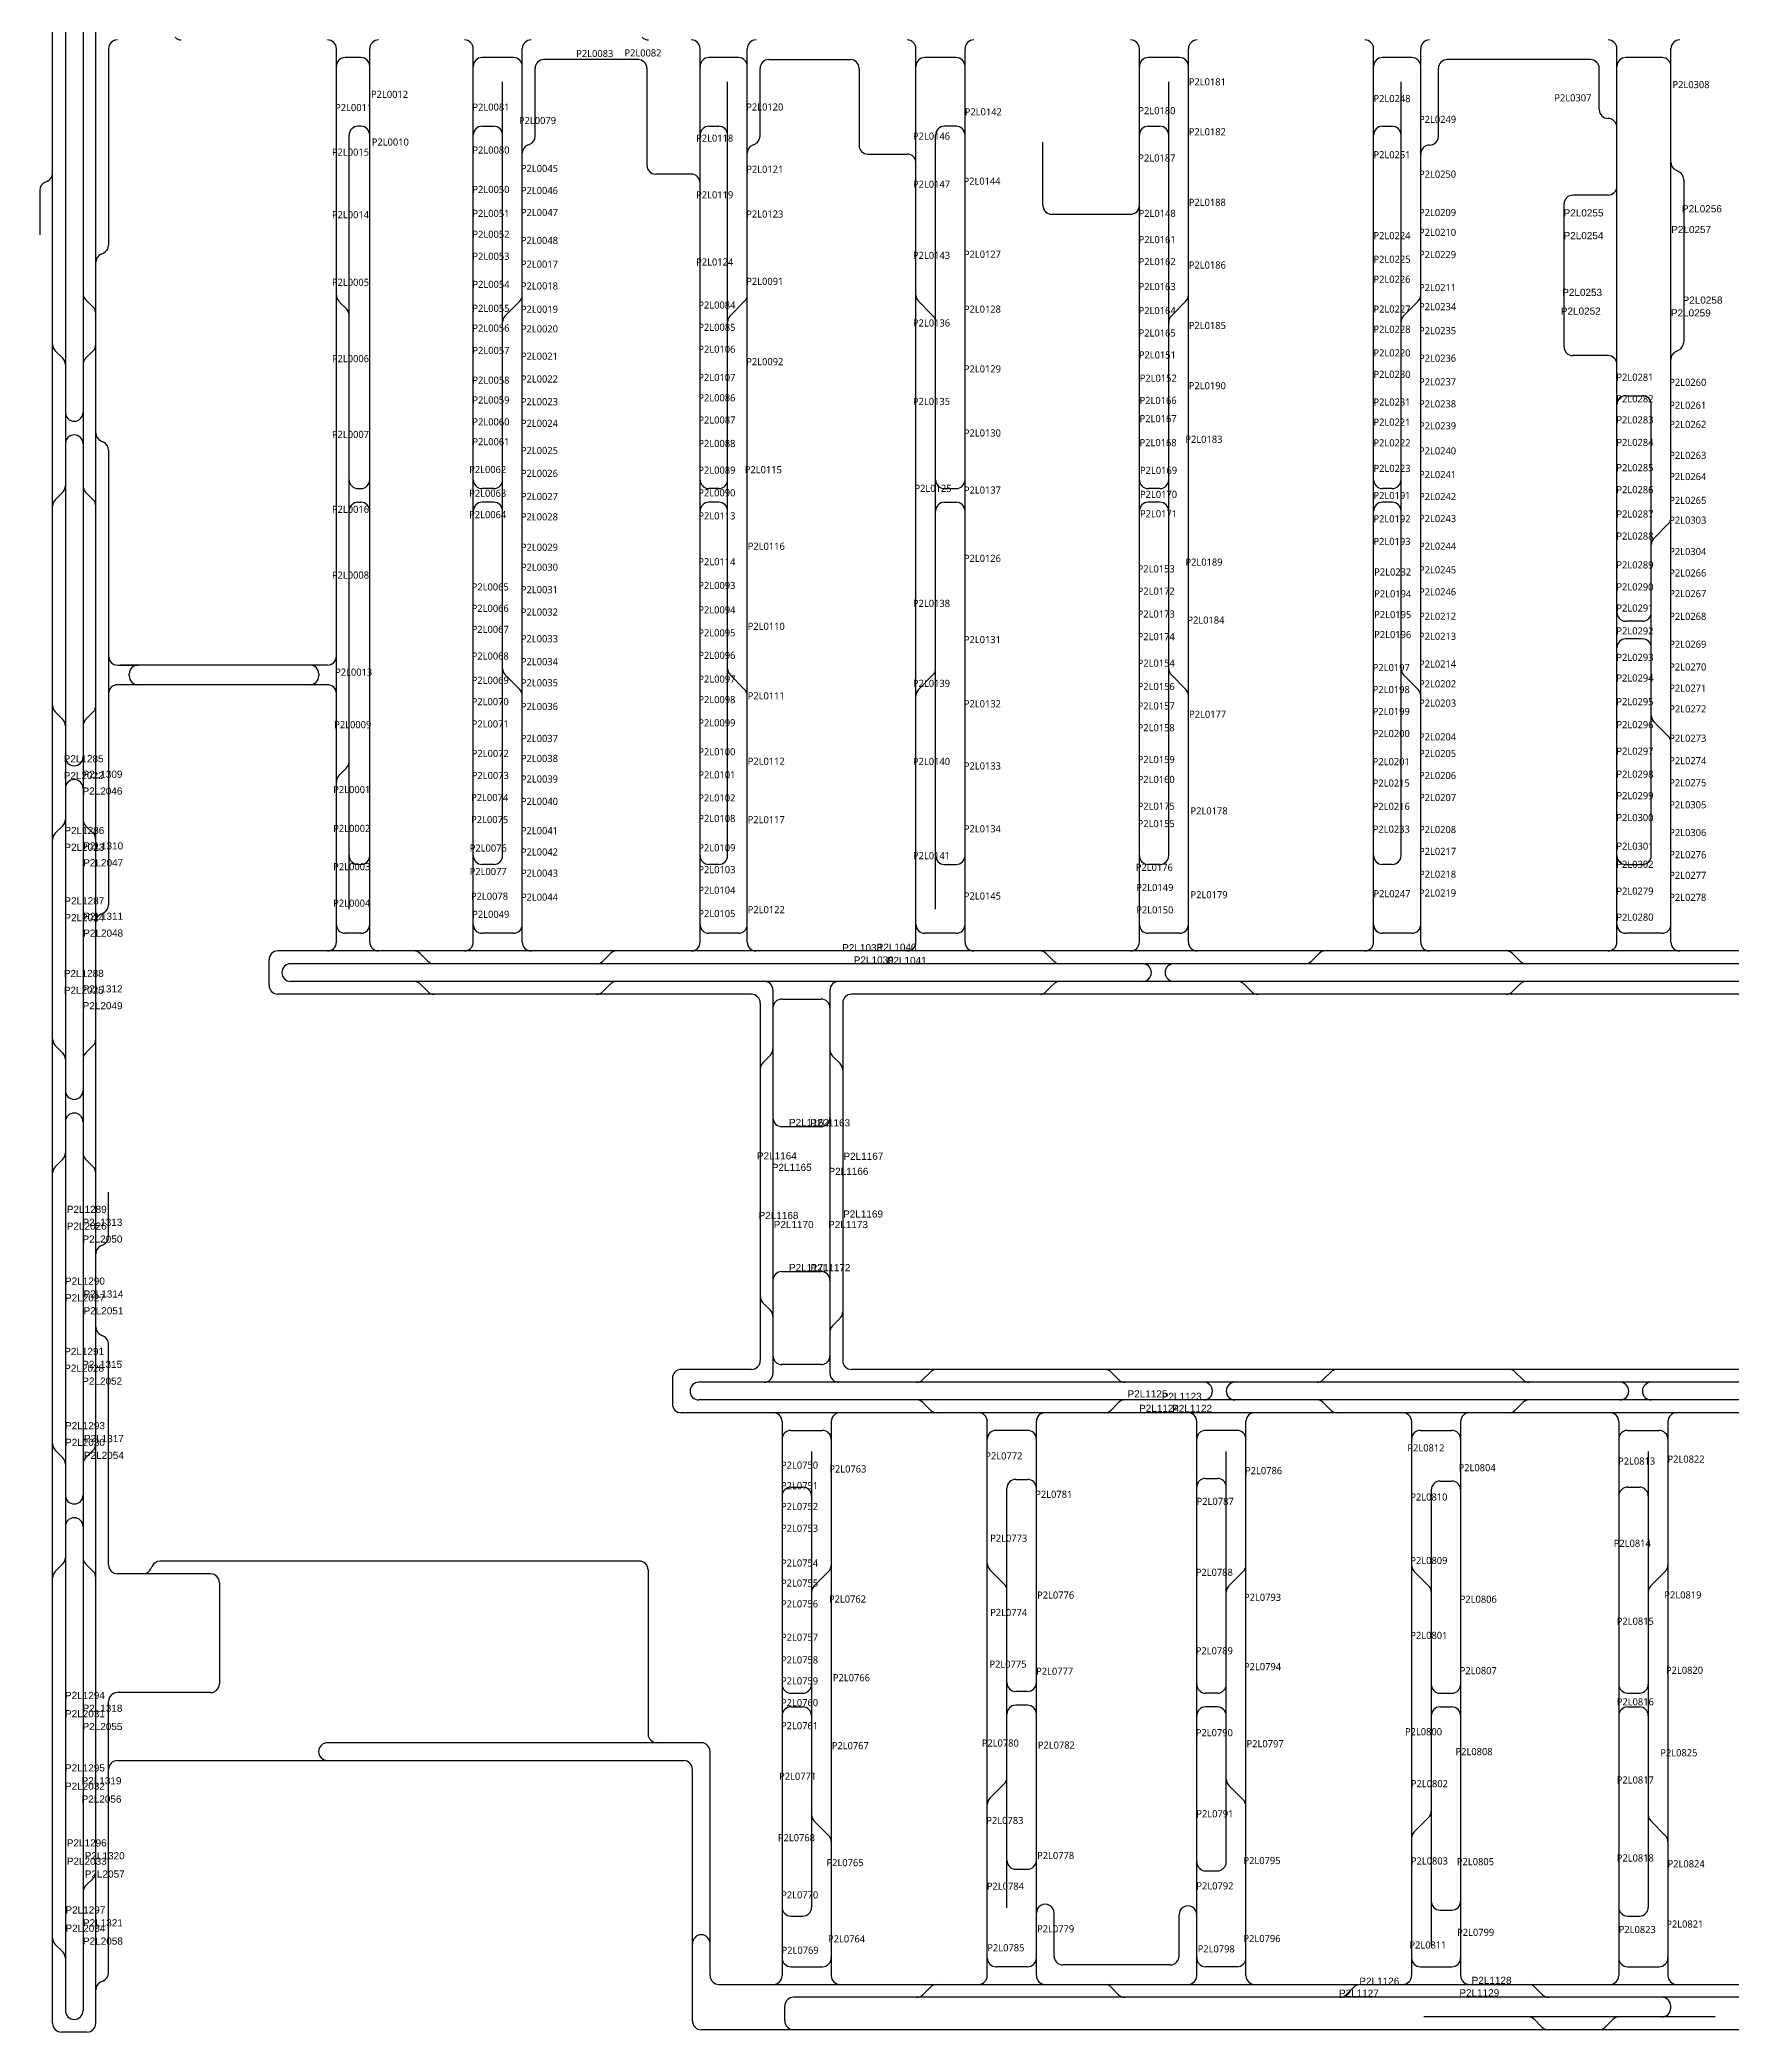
# Model space of a CAD drawing. Header units: millimetres. Extents: x 0 to 269721, y 0 to 199275.
# Drawn here: x 0 to 86088, y 0 to 101393 of the extents above; entities that cross this region are included whole.
import ezdxf

# ---------------------------------------------------------------- set-up
doc = ezdxf.new("R2010")
doc.units = ezdxf.units.MM
doc.layers.add('HNTK_EQ_TEXT', color=7, linetype='Continuous')
doc.layers.add('L2_AMHS_Rail Center(P2L 7F Lower)', color=42, linetype='Continuous')
doc.styles.get("Standard").update_dxf_attribs({"font": 'arial.ttf'})
doc.styles.add('맑은고딕', font='malgun.ttf')

msp = doc.modelspace()

# ---------------------------------------------------------------- linework, layer by layer
at = {"layer": 'L2_AMHS_Rail Center(P2L 7F Lower)'}
for p, q in [((650, 450), (650, 198825)), ((1300, 198175), (1300, 1100)), ((2200, 197175), (2200, 1100)), ((2850, 450), (2850, 196525)), ((3500, 100943), (3500, 90951)), ((15094, 55475), (15094, 100943)), ((16344, 100493), (15544, 100493)), ((16794, 55475), (16794, 100943)), ((22057, 55475), (22057, 100943)), ((24107, 100493), (22507, 100493)), ((24557, 55475), (24557, 100943)), ((30449, 100393), (25657, 100393)), ((33607, 55475), (33607, 100943)), ((35557, 100493), (34057, 100493)), ((36007, 55475), (36007, 100943)), ((37107, 100393), (41249, 100393)), ((44592, 55475), (44592, 100943)), ((46642, 100493), (45042, 100493)), ((47092, 55475), (47092, 100943)), ((55965, 55475), (55965, 100943)), ((58015, 100493), (56415, 100493)), ((58465, 55475), (58465, 100943)), ((67886, 55475), (67886, 100943)), ((69836, 100493), (68336, 100493)), ((70286, 55475), (70286, 100943)), ((78922, 100393), (71636, 100393)), ((80272, 55475), (80272, 100943)), ((82572, 100493), (80722, 100493)), ((83022, 55475), (83022, 100943)), ((25207, 96497), (25207, 99943)), ((30899, 99943), (30899, 95008)), ((36657, 96497), (36657, 99943)), ((41699, 99943), (41699, 96030)), ((71186, 96486), (71186, 99943)), ((79372, 97843), (79372, 99943)), ((23557, 59875), (23557, 99259)), ((35007, 59875), (35007, 99259)), ((57465, 59875), (57465, 99259)), ((69286, 59875), (69286, 99259)), ((15744, 57159), (15744, 96543)), ((16344, 96993), (16194, 96993)), ((22507, 96993), (23107, 96993)), ((34057, 96993), (34557, 96993)), ((45592, 57159), (45592, 96543)), ((46642, 96993), (46042, 96993)), ((56415, 96993), (57015, 96993)), ((68336, 96993), (68836, 96993)), ((24817, 96029), (24947, 96090)), ((36267, 96029), (36397, 96090)), ((42149, 95580), (44142, 95580)), ((51052, 92964), (51052, 96181)), ((33157, 94558), (31349, 94558)), ((83282, 94761), (83412, 94701)), ((0, 93730), (0, 91466)), ((390, 94200), (260, 94139)), ((79822, 93489), (78031, 93489)), ((83672, 94293), (83672, 86005)), ((51502, 92514), (55515, 92514)), ((77581, 85775), (77581, 93039)), ((3110, 90482), (3240, 90543)), ((2718, 87789), (2332, 88175)), ((15226, 88085), (15612, 87700)), ((23689, 87349), (24425, 88086)), ((35139, 87349), (35875, 88086)), ((45460, 87349), (44724, 88086)), ((57597, 87349), (58333, 88086)), ((69418, 87349), (70154, 88086)), ((782, 85572), (1168, 85187)), ((2718, 85572), (2332, 85186)), ((79822, 85325), (78031, 85325)), ((83282, 85537), (83412, 85597)), ((80722, 83284), (81572, 83284)), ((82022, 59875), (82022, 82834)), ((3110, 80983), (3240, 80922)), ((3500, 80515), (3500, 57370)), ((782, 77986), (1168, 78372)), ((2718, 77986), (2332, 78372)), ((16194, 78559), (16344, 78559)), ((23107, 78559), (22507, 78559)), ((34557, 78559), (34057, 78559)), ((46042, 78559), (46642, 78559)), ((57015, 78559), (56415, 78559)), ((68836, 78559), (68336, 78559)), ((16194, 77859), (16344, 77859)), ((23107, 77859), (22507, 77859)), ((34557, 77859), (34057, 77859)), ((46042, 77859), (46642, 77859)), ((57015, 77859), (56415, 77859)), ((68836, 77859), (68336, 77859)), ((82154, 76022), (82890, 76758)), ((81572, 71805), (80722, 71805)), ((81572, 70905), (80722, 70905)), ((3950, 69575), (4998, 69574)), ((14644, 69575), (4098, 69575)), ((4548, 69024), (4548, 69124)), ((14194, 69125), (14194, 69025)), ((23689, 69069), (24425, 68332)), ((35139, 69069), (35875, 68332)), ((45460, 69069), (44724, 68332)), ((57597, 69069), (58333, 68332)), ((69418, 69069), (70154, 68332)), ((14644, 68575), (3950, 68575)), ((782, 67190), (1168, 66804)), ((2718, 67190), (2332, 66804)), ((82154, 66687), (82890, 65951)), ((15612, 64337), (15226, 63952)), ((782, 61013), (1168, 61398)), ((2718, 61013), (2332, 61398)), ((16194, 59425), (16344, 59425)), ((23107, 59425), (22507, 59425)), ((34557, 59425), (34057, 59425)), ((46042, 59425), (46642, 59425)), ((57015, 59425), (56415, 59425)), ((68836, 59425), (68336, 59425)), ((80722, 59425), (81572, 59425)), ((3110, 56901), (3240, 56962)), ((16344, 55925), (15544, 55925)), ((24107, 55925), (22507, 55925)), ((35557, 55925), (34057, 55925)), ((46642, 55925), (45042, 55925)), ((58015, 55925), (56415, 55925)), ((69836, 55925), (68336, 55925)), ((82572, 55925), (80722, 55925)), ((269707, 55025), (12117, 55025)), ((19745, 54507), (19360, 54893)), ((28659, 54507), (29044, 54893)), ((51604, 54507), (51219, 54893)), ((64728, 54507), (65113, 54893)), ((75345, 54507), (74960, 54893)), ((11667, 53275), (11667, 54575)), ((269707, 54375), (12767, 54375)), ((36217, 52825), (12117, 52825)), ((269707, 53475), (12767, 53475)), ((19744, 52957), (19360, 53343)), ((28658, 52957), (29043, 53343)), ((37317, 53025), (37317, 33525)), ((40217, 53025), (40217, 33525)), ((119667, 52825), (41317, 52825)), ((51219, 52957), (51604, 53343)), ((61675, 52957), (61290, 53343)), ((74960, 52957), (75344, 53343)), ((36667, 52375), (36667, 34175)), ((37767, 52575), (39767, 52575)), ((40867, 52375), (40867, 34175)), ((782, 50216), (1168, 49831)), ((2718, 50216), (2332, 49831)), ((36799, 49339), (37185, 49724)), ((40735, 49289), (40349, 49674)), ((39767, 46082), (37767, 46082)), ((782, 44039), (1168, 44424)), ((2718, 44039), (2332, 44424)), ((3500, 40488), (3500, 42752)), ((3110, 40018), (3240, 40079)), ((37767, 38708), (39767, 38708)), ((36799, 37122), (37185, 36737)), ((40735, 36333), (40349, 35948)), ((3110, 35483), (3240, 35422)), ((3500, 23775), (3500, 35015)), ((36217, 33725), (32644, 33725)), ((39767, 33975), (37767, 33975)), ((119667, 33725), (41317, 33725)), ((44952, 33207), (45337, 33593)), ((54911, 33207), (54526, 33593)), ((65326, 33207), (65711, 33593)), ((75485, 33207), (75100, 33593)), ((32194, 33275), (32194, 31975)), ((218105, 33075), (33544, 33075)), ((216508, 31525), (32644, 31525)), ((217158, 32175), (33544, 32175)), ((45337, 31657), (44952, 32043)), ((54526, 31657), (54911, 32043)), ((65710, 31657), (65326, 32043)), ((75101, 31657), (75486, 32043)), ((37782, 31075), (37782, 2875)), ((38232, 30625), (39832, 30623)), ((40282, 31073), (40282, 2875)), ((48223, 2875), (48223, 31075)), ((50273, 30625), (48673, 30625)), ((50723, 2875), (50723, 31075)), ((58887, 2875), (58887, 31075)), ((60937, 30625), (59337, 30625)), ((61387, 2875), (61387, 31075)), ((69819, 31075), (69819, 2875)), ((70269, 30625), (71869, 30623)), ((72319, 31073), (72319, 2875)), ((80368, 31075), (80368, 2875)), ((80818, 30625), (82418, 30623)), ((82868, 31073), (82868, 2875)), ((782, 29621), (1168, 29236)), ((2718, 29621), (2332, 29236)), ((39282, 29549), (39282, 6355)), ((60387, 8657), (60387, 29549)), ((81868, 29552), (81868, 6358)), ((38232, 27734), (38832, 27734)), ((49223, 6329), (49223, 27681)), ((49673, 28131), (50273, 28131)), ((59337, 28184), (59937, 28184)), ((70819, 27594), (70819, 4400)), ((71269, 28044), (71869, 28044)), ((80818, 27737), (81418, 27737)), ((782, 23442), (1168, 23827)), ((2718, 23442), (2332, 23827)), ((8690, 23325), (3950, 23325)), ((5717, 23715), (5656, 23585)), ((30511, 23975), (6124, 23975)), ((30961, 23525), (30961, 15175)), ((39414, 22713), (40150, 23450)), ((49092, 22801), (48355, 23537)), ((60519, 22713), (61255, 23450)), ((70687, 22713), (69950, 23450)), ((82000, 22716), (82736, 23452)), ((9140, 22875), (9140, 17734)), ((8690, 17284), (3950, 17284)), ((38232, 17250), (38832, 17250)), ((50273, 17337), (49673, 17337)), ((59937, 17250), (59337, 17250)), ((71269, 17250), (71869, 17250)), ((80818, 17253), (81418, 17253)), ((3500, 3026), (3500, 16834)), ((38232, 16550), (38832, 16550)), ((50273, 16637), (49673, 16637)), ((59937, 16550), (59337, 16550)), ((71269, 16550), (71869, 16550)), ((80818, 16553), (81418, 16553)), ((33667, 14725), (14640, 14725)), ((34117, 2875), (34117, 14275)), ((3950, 13825), (32767, 13825)), ((33217, 575), (33217, 13375)), ((48355, 11906), (49092, 12643)), ((61255, 11819), (60519, 12556)), ((40150, 10009), (39414, 10745)), ((69950, 10189), (70687, 10925)), ((82736, 10011), (82000, 10748)), ((49673, 8294), (50273, 8294)), ((59337, 8207), (59937, 8207)), ((2718, 7827), (2332, 7441)), ((71269, 6215), (71869, 6215)), ((38232, 5905), (38832, 5905)), ((51623, 3875), (51623, 6062)), ((57987, 3875), (57987, 5975)), ((80818, 5908), (81418, 5908)), ((782, 4468), (1168, 4082)), ((38232, 3325), (39832, 3325)), ((50273, 3325), (48673, 3325)), ((57537, 3425), (52073, 3425)), ((60937, 3325), (59337, 3325)), ((70269, 3325), (71869, 3325)), ((80818, 3325), (82418, 3325)), ((3110, 2557), (3240, 2618)), ((34567, 2425), (269707, 2425)), ((44952, 1907), (45337, 2293)), ((54910, 1907), (54526, 2293)), ((66500, 1907), (66885, 2293)), ((76485, 1907), (76100, 2293)), ((37917, 575), (37917, 1325)), ((269707, 1775), (38367, 1775)), ((83010, 1224), (83010, 1325)), ((2400, 0), (1100, 0)), ((269707, 125), (33667, 125)), ((85275, 775), (70437, 775)), ((76459, 257), (76074, 643)), ((79675, 257), (80059, 643))]:
    msp.add_line(p, q, dxfattribs=at)
for centre, start, end in [((3950, 100943), 90, 180), ((7202, 101843), 224.93981, 270), ((14644, 100943), 0, 90), ((17244, 100943), 90, 180), ((21607, 100943), 0, 90), ((25007, 100943), 90, 180), ((30978, 101843), 224.93981, 270), ((33157, 100943), 0, 90), ((36457, 100943), 90, 180), ((44142, 100943), 0, 90), ((47542, 100943), 90, 180), ((55515, 100943), 0, 90), ((58915, 100943), 90, 180), ((67436, 100943), 0, 90), ((70736, 100943), 90, 180), ((79822, 100943), 0, 90), ((83472, 100943), 90, 180), ((15544, 100043), 90, 180), ((16344, 100043), 0, 90), ((22507, 100043), 90, 180), ((24107, 100043), 0, 90), ((25657, 99943), 90, 180), ((30449, 99943), 0, 90), ((34057, 100043), 90, 180), ((35557, 100043), 0, 90), ((37107, 99943), 90, 180), ((41249, 99943), 0, 90), ((45042, 100043), 90, 180), ((46642, 100043), 0, 90), ((56415, 100043), 90, 180), ((58015, 100043), 0, 90), ((68336, 100043), 90, 180), ((69836, 100043), 0, 90), ((71636, 99943), 90, 180), ((78922, 99943), 0, 90), ((80722, 100043), 90, 180), ((82572, 100043), 0, 90), ((79822, 97843), 180, 270), ((79822, 96943), 0, 90), ((16194, 96543), 90, 180), ((16344, 96543), 0, 90), ((22507, 96543), 90, 180), ((23107, 96543), 0, 90), ((24757, 96497), 295, 0), ((34057, 96543), 90, 180), ((34557, 96543), 0, 90), ((36207, 96497), 295, 0), ((46042, 96543), 90, 180), ((46642, 96543), 0, 90), ((56415, 96543), 90, 180), ((57015, 96543), 0, 90), ((68336, 96543), 90, 180), ((68836, 96543), 0, 90), ((70736, 96486), 270, 0), ((25007, 95621), 115, 180), ((36457, 95621), 115, 180), ((42149, 96030), 180, 270), ((44142, 95130), 0, 90), ((70736, 95586), 90, 180), ((200, 94607), 295, 0), ((31349, 95008), 180, 270), ((33157, 94108), 0, 90), ((83472, 95169), 180, 245), ((83222, 94293), 0, 65), ((450, 93731), 115, 180.08864), ((78031, 93039), 90, 180), ((79822, 93939), 270, 0), ((51502, 92964), 180, 270), ((55515, 92964), 270, 0), ((3300, 90074), 115, 180), ((3050, 90951), 295, 0), ((2650, 88493), 180, 225.06019), ((15544, 88404), 180, 224.99988), ((24107, 88404), 315.00012, 0), ((35557, 88404), 315.00012, 0), ((45042, 88404), 180, 224.99988), ((58015, 88404), 315.00012, 0), ((69836, 88404), 315.00012, 0), ((2400, 87471), 0, 45.06019), ((15294, 87382), 0, 45.06019), ((24007, 87031), 135.00012, 180), ((35457, 87031), 135.00012, 180), ((45142, 87031), 0, 44.99988), ((57915, 87031), 135.00012, 180), ((69736, 87031), 135.00012, 180), ((1100, 85891), 180, 225.06019), ((850, 84869), 0, 45.06019), ((2650, 84868), 134.93981, 180), ((2400, 85891), 314.93981, 0), ((78031, 85775), 180, 270), ((79822, 84875), 0, 90), ((83472, 85129), 115, 180), ((83222, 86005), 295, 0), ((80722, 82834), 90, 180), ((81572, 82834), 0, 90), ((1750, 82436), 180, 270), ((1750, 82436), 270, 0), ((1750, 80836), 90, 180), ((1750, 80836), 0, 90), ((3300, 81391), 180, 245), ((3050, 80515), 0, 65), ((850, 78691), 314.93981, 0), ((2650, 78691), 180, 225.06019), ((16194, 79009), 180, 270), ((16344, 79009), 270, 0), ((22507, 79009), 180, 270), ((23107, 79009), 270, 0), ((34057, 79009), 180, 270), ((34557, 79009), 270, 0), ((46042, 79009), 180, 270), ((46642, 79009), 270, 0), ((56415, 79009), 180, 270), ((57015, 79009), 270, 0), ((68336, 79009), 180, 270), ((68836, 79009), 270, 0), ((1100, 77668), 134.93981, 180), ((2400, 77668), 0, 45.06019), ((16194, 77409), 90, 180), ((16344, 77409), 0, 90), ((22507, 77409), 90, 180), ((23107, 77409), 0, 90), ((34057, 77409), 90, 180), ((34557, 77409), 0, 90), ((46042, 77409), 90, 180), ((46642, 77409), 0, 90), ((56415, 77409), 90, 180), ((57015, 77409), 0, 90), ((68336, 77409), 90, 180), ((68836, 77409), 0, 90), ((82572, 77077), 315.00012, 0), ((82472, 75704), 135.00012, 180), ((80722, 72255), 180, 270), ((81572, 72255), 270, 0), ((3950, 70025), 180, 269.93634), ((14644, 70025), 270, 0), ((80722, 70455), 90, 180), ((81572, 70455), 0, 90), ((4998, 69124), 90, 180), ((4998, 69025), 180, 270), ((13744, 69125), 0, 90), ((13744, 69025), 270, 0), ((24007, 69387), 180, 224.99988), ((35457, 69387), 180, 224.99988), ((45142, 69387), 315.00012, 0), ((57915, 69387), 180, 224.99988), ((69736, 69387), 180, 224.99988), ((3950, 68125), 90, 180), ((14644, 68125), 0, 90), ((24107, 68014), 0, 44.99988), ((35557, 68014), 0, 44.99988), ((45042, 68014), 135.00012, 180), ((58015, 68014), 0, 44.99988), ((69836, 68014), 0, 44.99988), ((1100, 67509), 180, 225.06019), ((2400, 67509), 314.93981, 0), ((82472, 67006), 180, 224.99988), ((850, 66486), 0, 45.06019), ((2650, 66486), 134.93981, 180), ((82572, 65633), 0, 44.99988), ((1750, 64897), 180, 270), ((1750, 64897), 270, 0), ((15544, 63634), 135.00012, 180), ((15294, 64656), 314.93981, 0), ((1750, 63297), 90, 180), ((1750, 63297), 0, 90), ((1100, 60694), 134.93981, 180), ((850, 61717), 314.93981, 0), ((2650, 61717), 180, 225.06019), ((2400, 60694), 0, 45.06019), ((16194, 59875), 180, 270), ((16344, 59875), 270, 0), ((22507, 59875), 180, 270), ((23107, 59875), 270, 0), ((34057, 59875), 180, 270), ((34557, 59875), 270, 0), ((46042, 59875), 180, 270), ((46642, 59875), 270, 0), ((56415, 59875), 180, 270), ((57015, 59875), 270, 0), ((68336, 59875), 180, 270), ((68836, 59875), 270, 0), ((80722, 59875), 180, 270), ((81572, 59875), 270, 0), ((3300, 56494), 115, 180), ((3050, 57370), 295, 0), ((15544, 56375), 180, 270), ((16344, 56375), 270, 0), ((22507, 56375), 180, 270), ((24107, 56375), 270, 0), ((34057, 56375), 180, 270), ((35557, 56375), 270, 0), ((45042, 56375), 180, 270), ((46642, 56375), 270, 0), ((56415, 56375), 180, 270), ((58015, 56375), 270, 0), ((68336, 56375), 180, 270), ((69836, 56375), 270, 0), ((80722, 56375), 180, 270), ((82572, 56375), 270, 0), ((12117, 54575), 90, 180), ((14644, 55475), 270, 0), ((17244, 55475), 180, 270), ((19041, 54575), 44.93981, 90), ((21607, 55475), 270, 0), ((25007, 55475), 180, 270), ((29362, 54575), 90, 135.06019), ((33157, 55475), 270, 0), ((36457, 55475), 180, 270), ((44142, 55475), 270, 0), ((47542, 55475), 180, 270), ((50901, 54575), 44.93981, 90), ((55515, 55475), 270, 0), ((58915, 55475), 180, 270), ((65431, 54575), 90, 135.06019), ((67436, 55475), 270, 0), ((70736, 55475), 180, 270), ((74641, 54575), 44.93981, 90), ((79822, 55475), 270, 0), ((83472, 55475), 180, 270), ((12767, 53925), 90, 270), ((20063, 54825), 224.93981, 270), ((28340, 54825), 270, 315.06019), ((51923, 54825), 224.93981, 270), ((56126, 53925), 270, 89.99996), ((57726, 53925), 90, 270), ((64409, 54825), 270, 315.06019), ((75663, 54825), 224.93981, 270), ((12117, 53275), 180, 270), ((19041, 53025), 44.93981, 90), ((20063, 53275), 224.93981, 270), ((28339, 53275), 270, 315.06019), ((29361, 53025), 90, 135.06019), ((36217, 52375), 0, 90), ((36867, 53025), 0, 90), ((40667, 53025), 90, 180), ((41317, 52375), 90, 180), ((50901, 53275), 270, 315.06019), ((51923, 53025), 90, 135.06019), ((60971, 53025), 44.93981, 90), ((61993, 53275), 224.93981, 270), ((74641, 53275), 270, 315.06019), ((75663, 53025), 90, 135.06019), ((37767, 52125), 90, 180), ((39767, 52125), 0, 90), ((1100, 50535), 180, 225.06019), ((850, 49513), 0, 45.06019), ((2650, 49512), 134.93981, 180), ((2400, 50534), 314.93981, 0), ((36867, 50042), 314.93981, 0), ((40667, 49992), 180, 225.06019), ((37117, 49020), 134.93981, 180), ((40417, 48970), 0, 45.06019), ((1750, 47923), 180, 270), ((1750, 47923), 270, 0), ((1750, 46323), 90, 180), ((1750, 46323), 0, 90), ((37767, 46532), 180, 270), ((39767, 46532), 270, 0), ((850, 44743), 314.93981, 0), ((2650, 44743), 180, 225.06019), ((1100, 43720), 134.93981, 180), ((2400, 43720), 0, 45.06019), ((3300, 39611), 115, 180), ((3050, 40487), 295, 0.08864), ((37767, 38258), 90, 180), ((39767, 38258), 0, 90), ((37117, 37440), 180, 225.06019), ((36867, 36418), 0, 45.06019), ((40417, 36652), 314.93981, 0), ((3300, 35891), 180, 245), ((40667, 35630), 134.93981, 180), ((3050, 35015), 0, 65), ((32644, 33275), 90, 180), ((36217, 34175), 270, 0), ((36867, 33525), 270, 0.00034), ((37767, 34425), 180, 270), ((39767, 34425), 270, 0), ((40667, 33525), 179.9996, 270.00044), ((41317, 34175), 180, 270), ((45656, 33275), 90, 135.06019), ((54207, 33275), 44.93981, 90), ((66030, 33275), 90, 135.06019), ((74781, 33275), 44.93981, 90), ((33544, 32625), 90, 270), ((44633, 33525), 269.61803, 270.38197), ((44634, 33525), 270, 315.06019), ((55229, 33525), 224.93981, 270), ((59239, 32625), 270, 89.99996), ((60839, 32625), 90, 270), ((65008, 33525), 270, 315.06019), ((75803, 33525), 224.93981, 270), ((80423, 32625), 270, 89.99996), ((82023, 32625), 90, 270), ((32644, 31975), 180, 270), ((37332, 31075), 0, 90), ((40732, 31073), 90, 180), ((44634, 31725), 44.93981, 90), ((45656, 31975), 224.93981, 270), ((47773, 31075), 0, 90), ((51173, 31075), 90, 180), ((54207, 31975), 270, 315.06019), ((55229, 31725), 90, 135.06019), ((58437, 31075), 0, 90), ((61837, 31075), 90, 180), ((65007, 31725), 44.93981, 90), ((66029, 31975), 224.93981, 270), ((69369, 31075), 0, 90), ((72769, 31073), 90, 180), ((74782, 31975), 270, 315.06019), ((75804, 31725), 90, 135.06019), ((79918, 31075), 0, 90), ((83318, 31073), 90, 180), ((38232, 30175), 90, 180), ((39832, 30173), 0, 90), ((48673, 30175), 90, 180), ((50273, 30175), 0, 90), ((59337, 30175), 90, 180), ((60937, 30175), 0, 90), ((70269, 30175), 90, 180), ((71869, 30173), 0, 90), ((80818, 30175), 90, 180), ((82418, 30173), 0, 90), ((1100, 29940), 180, 225.06019), ((2400, 29940), 314.93981, 0), ((850, 28917), 0, 45.06019), ((2650, 28917), 134.93981, 180), ((38232, 27284), 90, 180), ((38832, 27284), 0, 90), ((49673, 27681), 90, 180), ((50273, 27681), 0, 90), ((59337, 27734), 90, 180), ((59937, 27734), 0, 90), ((71269, 27594), 90, 180), ((71869, 27594), 0, 90), ((80818, 27287), 90, 180), ((81418, 27287), 0, 90), ((1750, 27329), 180, 270), ((1750, 27329), 270, 0), ((1750, 25729), 90, 180), ((1750, 25729), 0, 90), ((1100, 23123), 134.93981, 180), ((850, 24146), 314.93981, 0), ((2650, 24146), 180, 225.06019), ((2400, 23123), 0, 45.06019), ((3950, 23775), 180, 270), ((5248, 23775), 269.91136, 335), ((6124, 23525), 90, 155), ((8690, 22875), 0, 90), ((30511, 23525), 0, 90), ((39832, 23768), 315.00012, 0), ((48673, 23855), 180, 224.99988), ((60937, 23768), 315.00012, 0), ((70269, 23768), 180, 224.99988), ((82418, 23771), 315.00012, 0), ((39732, 22395), 135.00012, 180), ((48773, 22482), 0, 44.99988), ((60837, 22395), 135.00012, 180), ((70369, 22395), 0, 44.99988), ((82318, 22398), 135.00012, 180), ((3950, 16834), 90, 180), ((8690, 17734), 270, 0), ((38232, 17700), 180, 270), ((38832, 17700), 270, 0), ((49673, 17787), 180, 270), ((50273, 17787), 270, 0), ((59337, 17700), 180, 270), ((59937, 17700), 270, 0), ((71269, 17700), 180, 270), ((71869, 17700), 270, 0), ((80818, 17703), 180, 270), ((81418, 17703), 270, 0), ((38232, 16100), 90, 180), ((38832, 16100), 0, 90), ((49673, 16187), 90, 180), ((50273, 16187), 0, 90), ((59337, 16100), 90, 180), ((59937, 16100), 0, 90), ((71269, 16100), 90, 180), ((71869, 16100), 0, 90), ((80818, 16103), 90, 180), ((81418, 16103), 0, 90), ((14640, 14275), 90, 270), ((31411, 15175), 180, 270), ((33667, 14275), 0, 90), ((3950, 13375), 90, 180.00002), ((32767, 13375), 0, 90), ((48773, 12961), 315.00012, 0), ((60837, 12874), 180, 224.99988), ((48673, 11588), 135.00012, 180), ((60937, 11501), 0, 44.99988), ((70369, 11243), 315.00012, 0), ((39732, 11063), 180, 224.99988), ((70269, 9871), 135.00012, 180), ((82318, 11066), 180, 224.99988), ((39832, 9691), 0, 44.99988), ((82418, 9693), 0, 44.99988), ((2400, 8146), 314.93981, 0), ((49673, 8744), 180, 270), ((50273, 8744), 270, 0), ((59337, 8657), 180, 270), ((59937, 8657), 270, 0), ((2650, 7123), 134.93981, 180), ((38232, 6355), 180, 270), ((38832, 6355), 270, 0), ((51173, 6062), 0, 180.00002), ((58437, 5975), 0, 180.00002), ((71269, 6665), 180, 270), ((71869, 6665), 270, 0), ((80818, 6358), 180, 270), ((81418, 6358), 270, 0), ((1100, 4786), 180, 225.06019), ((850, 3764), 0, 45.06019), ((33667, 4505), 0, 180), ((38232, 3775), 180, 270), ((39832, 3775), 270, 0), ((48673, 3775), 180, 270), ((50273, 3775), 270, 0), ((52073, 3875), 180, 270), ((57537, 3875), 270, 0), ((59337, 3775), 180, 270), ((60937, 3775), 270, 0), ((70269, 3775), 180, 270), ((71869, 3775), 270, 0), ((80818, 3775), 180, 270), ((82418, 3775), 270, 0), ((3300, 2149), 115, 180), ((3050, 3026), 295, 0), ((34567, 2875), 180, 270), ((37332, 2875), 270, 0), ((40732, 2875), 180, 270), ((45656, 1975), 90, 135.06019), ((47773, 2875), 270, 0), ((51173, 2875), 180, 270), ((54207, 1975), 44.93981, 90), ((58437, 2875), 270, 0), ((61837, 2875), 180, 270), ((67203, 1975), 90, 135.06019), ((69369, 2875), 270, 0), ((72769, 2875), 180, 270), ((75781, 1975), 44.93981, 90), ((79918, 2875), 270, 0), ((83318, 2875), 180, 270), ((1750, 1100), 180, 359.99998), ((38367, 1325), 90, 180), ((44633, 2225), 269.61803, 270.38197), ((44634, 2225), 270, 315.06019), ((55229, 2225), 224.93981, 270), ((66181, 2225), 269.61803, 270.38197), ((66181, 2225), 270, 315.06019), ((76803, 2225), 224.93981, 270), ((82560, 1325), 359.99866, 90), ((82560, 1225), 270, 0), ((1100, 450), 180, 270), ((2400, 450), 270, 0), ((33667, 575), 180, 270), ((38367, 575), 180, 270), ((75756, 325), 44.93981, 90), ((76778, 575), 224.93981, 270), ((79356, 575), 270, 315.06019), ((80378, 325), 90, 135.06019)]:
    msp.add_arc(centre, 450, start, end, dxfattribs=at)

# ---------------------------------------------------------------- texts
at = {"layer": 'HNTK_EQ_TEXT', "lineweight": -3, "style": '맑은고딕'}
for s, p in [('P2L0083', (27303, 100515, 167090)), ('P2L0082', (29756, 100547, 9250)), ('P2L0181', (58482, 99075, 12361)), ('P2L0012', (16857, 98441, -173828)), ('P2L0248', (67881, 98223, -278261)), ('P2L0307', (77088, 98261, 4994)), ('P2L0308', (83101, 98934, -286247)), ('P2L0011', (15030, 97766, -20429)), ('P2L0081', (22018, 97787, 10451)), ('P2L0079', (24389, 97104, -20245)), ('P2L0120', (35957, 97794, 5067)), ('P2L0142', (47080, 97548, -280038)), ('P2L0180', (55916, 97608, 13560)), ('P2L0249', (70202, 97163, 10535)), ('P2L0010', (16895, 96011, 9992)), ('P2L0118', (33407, 96209, 9288)), ('P2L0146', (44444, 96312, 187824)), ('P2L0182', (58482, 96533, 9932)), ('P2L0015', (14869, 95497, 1559)), ('P2L0080', (22018, 95604, 11025)), ('P2L0187', (55916, 95200, -7958)), ('P2L0251', (67881, 95365, 183017)), ('P2L0045', (24487, 94668, 4712)), ('P2L0121', (35957, 94626, -286247)), ('P2L0144', (47016, 94021, 188231)), ('P2L0250', (70202, 94377, -55687)), ('P2L0050', (22018, 93598, -769)), ('P2L0046', (24487, 93547, 4712)), ('P2L0119', (33407, 93324, -20245)), ('P2L0147', (44444, 93866, 188205)), ('P2L0188', (58482, 92942, 110)), ('P2L0014', (14869, 92312, 57050)), ('P2L0051', (22018, 92380, 503)), ('P2L0047', (24487, 92426, 4712)), ('P2L0123', (35957, 92346, 7275)), ('P2L0148', (55930, 92379, 7041)), ('P2L0209', (70202, 92424, 5463)), ('P2L0052', (22018, 91317, -769)), ('P2L0048', (24487, 91004, -5657)), ('P2L0161', (55930, 91046, 3301)), ('P2L0224', (67881, 91247, 1723)), ('P2L0210', (70202, 91417, 3885)), ('P2L0053', (22018, 90199, -769)), ('P2L0124', (33407, 89906, 186473)), ('P2L0143', (44444, 90242, -5053)), ('P2L0127', (47034, 90301, 3956)), ('P2L0162', (55930, 89926, 3301)), ('P2L0225', (67881, 90048, 1723)), ('P2L0229', (70202, 90285, 6353)), ('P2L0005', (14869, 88873, 3462)), ('P2L0017', (24487, 89798, 103)), ('P2L0091', (35957, 88921, 3715)), ('P2L0186', (58482, 89751, 189670)), ('P2L0226', (67881, 89028, 1723)), ('P2L0054', (22018, 88766, -769)), ('P2L0018', (24487, 88687, 103)), ('P2L0163', (55930, 88656, 3301)), ('P2L0211', (70202, 88604, 6342)), ('P2L0055', (22018, 87550, -769)), ('P2L0019', (24487, 87501, 103)), ('P2L0084', (33519, 87716, -1707)), ('P2L0128', (47034, 87508, 5381)), ('P2L0164', (55930, 87435, 3301)), ('P2L0227', (67881, 87511, 1723)), ('P2L0234', (70202, 87633, 6877)), ('P2L0056', (22018, 86543, -769)), ('P2L0020', (24487, 86503, 103)), ('P2L0085', (33519, 86583, 103)), ('P2L0136', (44444, 86803, 3306)), ('P2L0165', (55930, 86295, 3301)), ('P2L0185', (58482, 86678, 3069)), ('P2L0228', (67881, 86483, 1723)), ('P2L0235', (70202, 86412, 4419)), ('P2L0006', (14869, 84988, 3462)), ('P2L0057', (22018, 85405, -769)), ('P2L0021', (24487, 85114, 103)), ('P2L0106', (33519, 85469, -5180)), ('P2L0092', (35957, 84834, 2289)), ('P2L0151', (55938, 85177, -1593)), ('P2L0220', (67881, 85279, 7448)), ('P2L0236', (70202, 85013, 8321)), ('P2L0058', (22018, 83893, -769)), ('P2L0022', (24487, 83953, 103)), ('P2L0107', (33519, 84030, -5129)), ('P2L0129', (47034, 84465, 5381)), ('P2L0152', (55984, 83995, -1593)), ('P2L0230', (67881, 84189, 8139)), ('P2L0237', (70202, 83808, 3407)), ('P2L0281', (80248, 84042, 3301)), ('P2L0059', (22018, 82885, -769)), ('P2L0023', (24487, 82795, 103)), ('P2L0086', (33519, 82995, 3399)), ('P2L0135', (44444, 82809, 5531)), ('P2L0166', (55977, 82861, 3301)), ('P2L0190', (58482, 83613, 188691)), ('P2L0231', (67881, 82778, 7019)), ('P2L0282', (80248, 82942, 3301)), ('P2L0260', (82937, 83783, -752)), ('P2L0060', (22018, 81769, -769)), ('P2L0087', (33519, 81866, 3399)), ('P2L0167', (55977, 81935, 3301)), ('P2L0238', (70202, 82688, 3407)), ('P2L0283', (80248, 81872, 3301)), ('P2L0261', (82937, 82618, -752)), ('P2L0007', (14869, 81131, 3462)), ('P2L0061', (22018, 80761, -769)), ('P2L0024', (24487, 81695, 103)), ('P2L0130', (47034, 81205, 5381)), ('P2L0183', (58307, 80883, -604726)), ('P2L0221', (67881, 81758, 7448)), ('P2L0239', (70202, 81568, 5864)), ('P2L0262', (82937, 81640, 826)), ('P2L0025', (24487, 80312, 103)), ('P2L0088', (33519, 80671, 3399)), ('P2L0168', (55977, 80713, 3301)), ('P2L0222', (67881, 80704, 7448)), ('P2L0240', (70202, 80294, 8321)), ('P2L0284', (80248, 80723, 3301)), ('P2L0263', (82937, 80067, 826)), ('P2L0062', (21854, 79346, -769)), ('P2L0026', (24487, 79150, 103)), ('P2L0089', (33519, 79314, 103)), ('P2L0115', (35882, 79335, 2626)), ('P2L0169', (56000, 79303, 3301)), ('P2L0223', (67881, 79403, 7448)), ('P2L0241', (70202, 79089, 3407)), ('P2L0285', (80248, 79436, 3301)), ('P2L0264', (82937, 78988, 826)), ('P2L0063', (21854, 78137, -769)), ('P2L0027', (24487, 77973, 103)), ('P2L0090', (33519, 78162, 103)), ('P2L0125', (44519, 78389, 3434)), ('P2L0137', (47034, 78299, 1880)), ('P2L0170', (56000, 78081, 3301)), ('P2L0191', (67881, 78022, 3768)), ('P2L0242', (70202, 77969, 3407)), ('P2L0286', (80248, 78316, 3301)), ('P2L0265', (82937, 77776, 826)), ('P2L0016', (14869, 77319, 7411)), ('P2L0064', (21854, 77049, -769)), ('P2L0028', (24487, 76938, 103)), ('P2L0113', (33519, 76986, 2626)), ('P2L0171', (56000, 77094, 5324)), ('P2L0192', (67881, 76838, 3768)), ('P2L0243', (70202, 76849, 5864)), ('P2L0287', (80248, 77081, 3301)), ('P2L0303', (82937, 76770, -3171)), ('P2L0193', (67881, 75685, 3768)), ('P2L0288', (80248, 75961, 3301)), ('P2L0029', (24487, 75389, 103)), ('P2L0116', (36032, 75440, 2626)), ('P2L0126', (47034, 74826, 4707)), ('P2L0244', (70202, 75446, 8321)), ('P2L0304', (82937, 75172, 184)), ('P2L0008', (14869, 73972, 6342)), ('P2L0030', (24487, 74375, 103)), ('P2L0114', (33519, 74652, 2626)), ('P2L0153', (55880, 74288, -1196)), ('P2L0189', (58311, 74632, -604726)), ('P2L0232', (67919, 74132, 2390)), ('P2L0245', (70202, 74241, 3407)), ('P2L0289', (80248, 74491, 3301)), ('P2L0266', (82937, 74081, -2508)), ('P2L0065', (21982, 73370, -769)), ('P2L0031', (24487, 73229, 103)), ('P2L0093', (33519, 73445, 5089)), ('P2L0172', (55880, 73156, 5324)), ('P2L0194', (67919, 73019, 5347)), ('P2L0246', (70202, 73121, 3407)), ('P2L0290', (80248, 73371, 3301)), ('P2L0267', (82937, 73030, -2508)), ('P2L0066', (21982, 72281, -769)), ('P2L0032', (24487, 72090, 103)), ('P2L0094', (33519, 72202, 5451)), ('P2L0138', (44444, 72534, 11335)), ('P2L0173', (55880, 71990, 3901)), ('P2L0184', (58410, 71682, 188205)), ('P2L0195', (67919, 71962, 3768)), ('P2L0212', (70202, 71877, 2626)), ('P2L0291', (80248, 72295, 3301)), ('P2L0268', (82937, 71872, 826)), ('P2L0067', (21982, 71209, -769)), ('P2L0033', (24487, 70732, 103)), ('P2L0095', (33519, 71033, 8654)), ('P2L0110', (36032, 71366, 1880)), ('P2L0131', (47034, 70689, 5381)), ('P2L0174', (55880, 70839, 1770)), ('P2L0196', (67919, 70946, 3768)), ('P2L0213', (70202, 70859, 2626)), ('P2L0292', (80248, 71131, 3301)), ('P2L0068', (21982, 69853, -769)), ('P2L0096', (33519, 69889, 3404)), ('P2L0293', (80248, 69785, 4878)), ('P2L0269', (82937, 70452, -752)), ('P2L0013', (15031, 69034, 69597)), ('P2L0069', (21982, 68618, -769)), ('P2L0034', (24487, 69567, 103)), ('P2L0097', (33519, 68682, 3404)), ('P2L0154', (55880, 69491, 8139)), ('P2L0197', (67844, 69265, 3768)), ('P2L0214', (70202, 69448, 2626)), ('P2L0294', (80248, 68735, 3301)), ('P2L0270', (82937, 69297, -752)), ('P2L0035', (24487, 68492, 103)), ('P2L0098', (33519, 67636, 5451)), ('P2L0111', (36032, 67825, 1880)), ('P2L0139', (44444, 68463, 4168)), ('P2L0156', (55880, 68303, 3301)), ('P2L0198', (67844, 68147, 3768)), ('P2L0202', (70202, 68439, 2626)), ('P2L0271', (82937, 68220, -752)), ('P2L0070', (21982, 67530, -769)), ('P2L0036', (24487, 67285, 103)), ('P2L0132', (47034, 67423, 5381)), ('P2L0157', (55880, 67313, 3301)), ('P2L0177', (58497, 66891, 4051)), ('P2L0199', (67844, 67030, 3768)), ('P2L0203', (70202, 67461, 4204)), ('P2L0295', (80248, 67532, 3301)), ('P2L0272', (82937, 67161, -752)), ('P2L0009', (14985, 66359, -4269)), ('P2L0071', (21982, 66398, -769)), ('P2L0037', (24487, 65660, 103)), ('P2L0099', (33519, 66454, 5451)), ('P2L0158', (55880, 66204, 3301)), ('P2L0200', (67844, 65909, 3768)), ('P2L0204', (70202, 65739, -5545)), ('P2L0296', (80248, 66360, 3301)), ('P2L0273', (82937, 65671, -4087)), ('P2L0072', (21985, 64894, 347)), ('P2L0038', (24487, 64640, 103)), ('P2L0100', (33519, 64980, 3404)), ('P2L0159', (55880, 64586, 3301)), ('P2L0205', (70202, 64893, 4297)), ('P2L0297', (80248, 65013, 3301)), ('P2L0274', (82937, 64525, -4087)), ('P2L0073', (21985, 63774, 347)), ('P2L0039', (24487, 63596, 103)), ('P2L0101', (33519, 63808, 3404)), ('P2L0112', (36032, 64500, 1880)), ('P2L0140', (44444, 64488, 4051)), ('P2L0133', (47034, 64259, 5381)), ('P2L0160', (55880, 63573, 3301)), ('P2L0201', (67844, 64479, 3768)), ('P2L0206', (70202, 63773, 827)), ('P2L0298', (80248, 63841, 3301)), ('P2L0001', (14935, 63055, -81)), ('P2L0074', (21953, 62650, 347)), ('P2L0102', (33519, 62632, 1157)), ('P2L0215', (67844, 63390, 2626)), ('P2L0207', (70202, 62653, -2643)), ('P2L0299', (80248, 62746, 3301)), ('P2L0275', (82937, 63403, -4087)), ('P2L0075', (21953, 61530, 347)), ('P2L0040', (24487, 62456, 103)), ('P2L0108', (33519, 61587, -1196)), ('P2L0117', (36032, 61528, 2626)), ('P2L0175', (55880, 62211, 3547)), ('P2L0178', (58571, 61973, 4051)), ('P2L0216', (67844, 62199, 2626)), ('P2L0300', (80248, 61631, 3301)), ('P2L0305', (82937, 62284, -2774)), ('P2L0002', (14935, 61079, -81)), ('P2L0041', (24487, 60966, 103)), ('P2L0134', (47034, 61060, 5381)), ('P2L0155', (55880, 61326, 11013)), ('P2L0233', (67844, 61043, 9735)), ('P2L0208', (70202, 61023, -6112)), ('P2L0306', (82937, 60870, -1196)), ('P2L0076', (21883, 60080, 347)), ('P2L0042', (24487, 59881, 103)), ('P2L0109', (33519, 60094, -1196)), ('P2L0141', (44444, 59692, 4051)), ('P2L0217', (70202, 59910, 2625)), ('P2L0301', (80248, 60177, 3301)), ('P2L0276', (82937, 59743, 827)), ('P2L0003', (14935, 59133, -81)), ('P2L0077', (21879, 58885, 347)), ('P2L0043', (24487, 58805, 103)), ('P2L0103', (33519, 58983, -2550)), ('P2L0176', (55785, 59098, 9717)), ('P2L0218', (70202, 58749, 2625)), ('P2L0302', (80248, 59252, 3301)), ('P2L0277', (82937, 58693, 4297)), ('P2L0078', (21945, 57631, -2953)), ('P2L0044', (24487, 57583, 953)), ('P2L0104', (33519, 57937, -2550)), ('P2L0145', (47034, 57641, 186398)), ('P2L0149', (55811, 58074, 3884)), ('P2L0179', (58571, 57706, 4051)), ('P2L0247', (67881, 57758, 2853)), ('P2L0219', (70202, 57794, 2625)), ('P2L0279', (80248, 57890, 2407)), ('P2L0278', (82937, 57572, 827)), ('P2L0004', (14935, 57277, -81)), ('P2L0049', (22009, 56708, 4165)), ('P2L0105', (33519, 56748, -4231)), ('P2L0122', (36032, 56947, 8054)), ('P2L0150', (55811, 56934, 3884)), ('P2L0280', (80248, 56563, 827)), ('P2L0772', (48127, 29144, -8331)), ('P2L0812', (69610, 29553, -8725)), ('P2L0750', (37727, 28678, -2014)), ('P2L0763', (40185, 28482, -2058)), ('P2L0786', (61346, 28396, -12011)), ('P2L0804', (72215, 28546, -10717)), ('P2L0813', (80335, 28884, -570)), ('P2L0822', (82848, 28982, 3673)), ('P2L0751', (37727, 27632, -5532)), ('P2L0781', (50668, 27192, -13316)), ('P2L0810', (69760, 27053, -5465)), ('P2L0752', (37727, 26573, -5532)), ('P2L0787', (58882, 26833, -12722)), ('P2L0753', (37727, 25463, -4423)), ('P2L0773', (48373, 24958, -8338)), ('P2L0814', (80111, 24696, -570)), ('P2L0754', (37727, 23693, -2014)), ('P2L0788', (58838, 23221, -6162)), ('P2L0809', (69760, 23822, -5465)), ('P2L0755', (37727, 22674, -5532)), ('P2L0776', (50761, 22063, -6296)), ('P2L0793', (61292, 21952, -12011)), ('P2L0819', (82689, 22071, 2933)), ('P2L0756', (37727, 21615, -5532)), ('P2L0762', (40166, 21863, -7892)), ('P2L0774', (48373, 21178, -8338)), ('P2L0806', (72273, 21853, -2058)), ('P2L0757', (37727, 19920, -2014)), ('P2L0801', (69760, 20010, -15923)), ('P2L0815', (80266, 20732, 3927)), ('P2L0789', (58838, 19227, -6162)), ('P2L0758', (37727, 18763, -5532)), ('P2L0775', (48336, 18547, -8338)), ('P2L0777', (50710, 18188, -618)), ('P2L0794', (61292, 18422, -12027)), ('P2L0807', (72273, 18217, -2058)), ('P2L0820', (82772, 18235, 2933)), ('P2L0759', (37727, 17698, -5532)), ('P2L0766', (40367, 17859, 1639)), ('P2L0760', (37727, 16589, -4423)), ('P2L0816', (80266, 16629, 3927)), ('P2L0761', (37727, 15413, -2014)), ('P2L0790', (58838, 15060, -6162)), ('P2L0800', (69487, 15109, 1376)), ('P2L0767', (40309, 14400, 47027)), ('P2L0780', (47944, 14533, -11767)), ('P2L0782', (50799, 14429, 1564)), ('P2L0797', (61423, 14497, 58876)), ('P2L0808', (72058, 14096, 46614)), ('P2L0825', (82484, 14037, 20908)), ('P2L0771', (37630, 12844, -16355)), ('P2L0802', (69787, 12464, -10552)), ('P2L0817', (80266, 12653, 3927)), ('P2L0791', (58867, 10932, -10234)), ('P2L0783', (48178, 10592, -10699)), ('P2L0768', (37568, 9714, 8257)), ('P2L0778', (50761, 8809, -6296)), ('P2L0765', (40042, 8448, -8331)), ('P2L0795', (61264, 8552, -12011)), ('P2L0803', (69787, 8532, -10552)), ('P2L0805', (72129, 8496, 2679)), ('P2L0818', (80266, 8684, 3927)), ('P2L0824', (82854, 8387, -6561)), ('P2L0770', (37735, 6805, -12084)), ('P2L0784', (48204, 7248, -6835)), ('P2L0792', (58867, 7262, -10234)), ('P2L0779', (50761, 5078, -6296)), ('P2L0799', (72140, 4899, 2933)), ('P2L0823', (80366, 5041, 40478)), ('P2L0821', (82787, 5320, 1376)), ('P2L0769', (37755, 3986, 1096)), ('P2L0764', (40120, 4566, 1639)), ('P2L0785', (48228, 4114, -353)), ('P2L0798', (58934, 4058, 21563)), ('P2L0796', (61264, 4584, -12027)), ('P2L0811', (69712, 4255, 58080))]:
    msp.add_text(s, height=363, dxfattribs=at).set_placement(p)
at = {"layer": 'HNTK_EQ_TEXT'}
for s, p in [('P2L0255', (77559, 92405)), ('P2L0256', (83586, 92615)), ('P2L0254', (77557, 91249)), ('P2L0257', (83039, 91560)), ('P2L0253', (77489, 88360)), ('P2L0258', (83616, 87967)), ('P2L0252', (77418, 87408)), ('P2L0259', (83018, 87314)), ('P2L1285', (1215, 64625)), ('P2L2022', (1215, 63769)), ('P2L1309', (2174, 63838)), ('P2L2046', (2174, 62982)), ('P2L1286', (1250, 60975)), ('P2L2023', (1250, 60119)), ('P2L1310', (2209, 60188)), ('P2L2047', (2209, 59332)), ('P2L1287', (1250, 57396)), ('P2L2024', (1250, 56540)), ('P2L1311', (2209, 56609)), ('P2L2048', (2209, 55753)), ('P2L1038', (40841, 55009)), ('P2L1040', (42593, 55031)), ('P2L1288', (1221, 53700)), ('P2L1039', (41430, 54383)), ('P2L1041', (43109, 54357)), ('P2L2025', (1221, 52844)), ('P2L1312', (2180, 52913)), ('P2L2049', (2180, 52057)), ('P2L1162', (38132, 46113)), ('P2L1163', (39213, 46095)), ('P2L1164', (36497, 44413)), ('P2L1167', (40903, 44394)), ('P2L1165', (37256, 43831)), ('P2L1166', (40142, 43628)), ('P2L1289', (1372, 41693)), ('P2L1168', (36582, 41383)), ('P2L1169', (40886, 41456)), ('P2L2026', (1372, 40841)), ('P2L1313', (2170, 41034)), ('P2L1170', (37355, 40920)), ('P2L1173', (40122, 40920)), ('P2L2050', (2170, 40182)), ('P2L1171', (38129, 38730)), ('P2L1172', (39228, 38724)), ('P2L1290', (1281, 38043)), ('P2L2027', (1281, 37191)), ('P2L1314', (2224, 37384)), ('P2L2051', (2224, 36532)), ('P2L1291', (1239, 34464)), ('P2L2028', (1239, 33612)), ('P2L1315', (2158, 33805)), ('P2L2052', (2158, 32953)), ('P2L1125', (55364, 32302)), ('P2L1123', (57108, 32175)), ('P2L1124', (55953, 31566)), ('P2L1122', (57634, 31563)), ('P2L1293', (1283, 30685)), ('P2L2030', (1283, 29833)), ('P2L1317', (2244, 30026)), ('P2L2054', (2244, 29174)), ('P2L1294', (1280, 16956)), ('P2L2031', (1280, 16026)), ('P2L1318', (2172, 16303)), ('P2L2055', (2172, 15372)), ('P2L1295', (1280, 13267)), ('P2L2032', (1280, 12337)), ('P2L1319', (2125, 12613)), ('P2L2056', (2125, 11683)), ('P2L1296', (1372, 9449)), ('P2L1320', (2287, 8795)), ('P2L2033', (1372, 8519)), ('P2L2057', (2287, 7865)), ('P2L1297', (1304, 6038)), ('P2L2034', (1304, 5108)), ('P2L1321', (2196, 5384)), ('P2L2058', (2196, 4454)), ('P2L1127', (66126, 1800)), ('P2L1126', (67166, 2412)), ('P2L1129', (72254, 1821)), ('P2L1128', (72879, 2456))]:
    msp.add_text(s, height=363, dxfattribs=at).set_placement(p)

doc.saveas('drawing.dxf')
